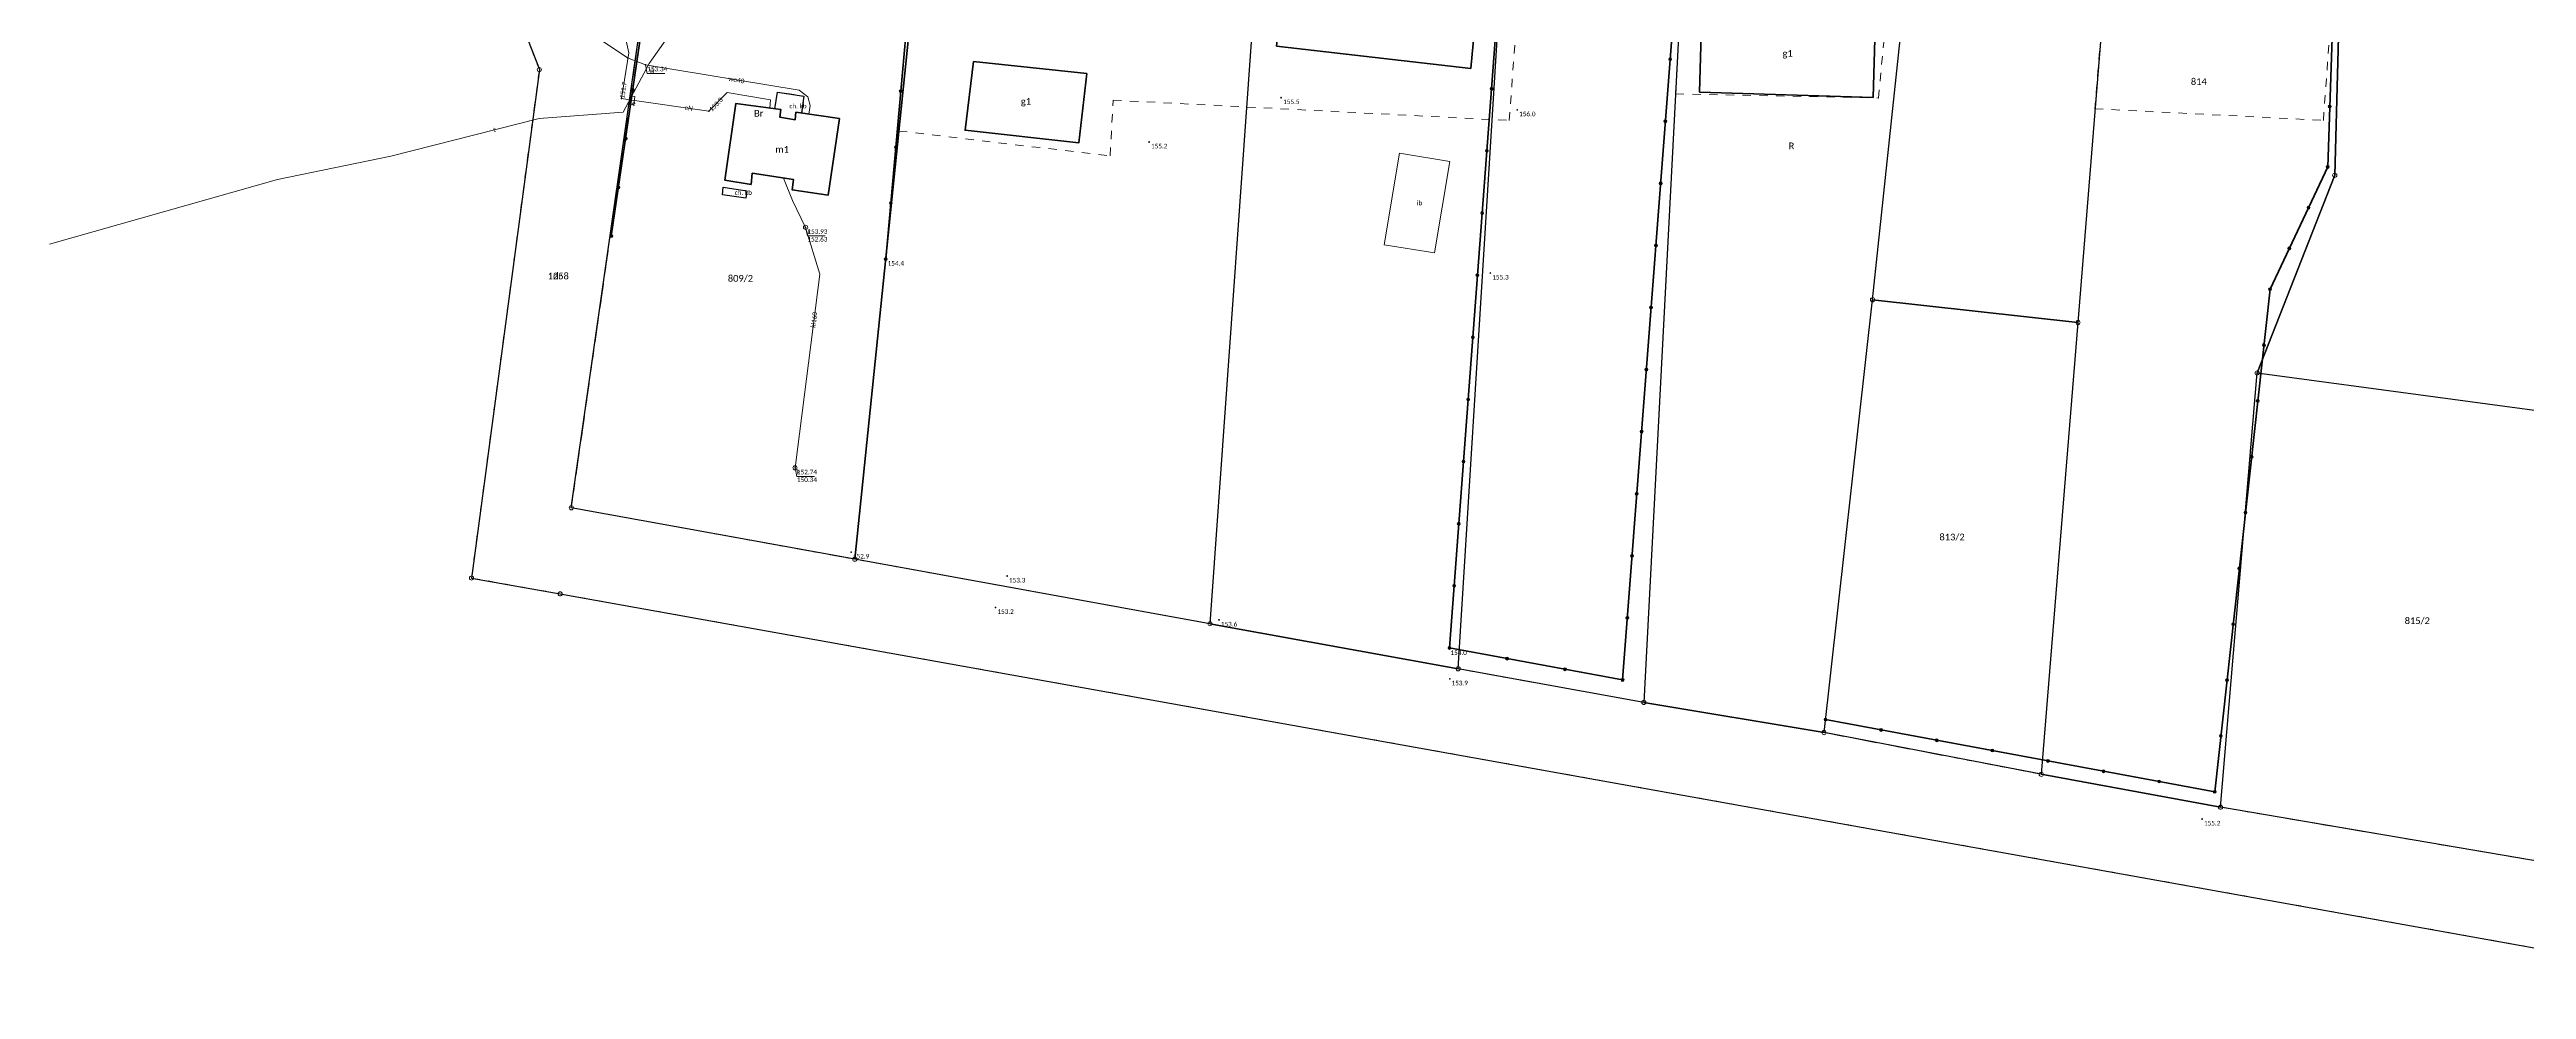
# Model space of a CAD drawing. Header units: metres. Extents: x 0 to 8431248, y 0 to 5724257.
# Drawn here: x 8430638.4 to 8430934, y 5723941.3 to 5724053.5 of the extents above; entities that cross this region are included whole.
import ezdxf

# ---------------------------------------------------------------- set-up
doc = ezdxf.new("R2010")
doc.units = ezdxf.units.M
for name, pattern in [('EGKK', [8, 3, -1, 3, -1]), ('EGUG', [4, 1, -1, 1, -1]), ('OTKC', [6, 2, -1, 2, -1])]:
    doc.linetypes.add(name, pattern=pattern)
for name, color, linetype, true_color in [('EGB_Budynek_powierzchnia-budynek naziemny EGBU', 7, 'Continuous', 0x000000), ('EGB_Budynek_powierzchnia_0_etykiety', 7, 'Continuous', 0x000000), ('EGB_DzialkaEwidencyjna_powierzchnia-działka ewidencyjna EGDE', 7, 'Continuous', 0x000000), ('EGB_DzialkaEwidencyjna_powierzchnia_0_etykiety', 7, 'Continuous', 0x000000), ('EGB_KonturKlasyfikacyjny_powierzchnia-kontur klasyfikacyjny EGKK', 7, 'Continuous', 0x24bc24), ('EGB_KonturUzytkuGruntowego_powierzchnia-kontur użytku gruntowego EGUG', 7, 'Continuous', 0x008000), ('EGB_KonturUzytkuGruntowego_powierzchnia_32768_etykiety', 7, 'Continuous', 0x008000), ('EGB_PunktGraniczny_punkt-stabilizowany trwale EGPG_A', 7, 'Continuous', 0xffffff), ('GES_PrzewodElektroenergetyczny_linia-przewód elektroenergetyczny SUEP-podziemny', 7, 'Continuous', 0xff0000), ('GES_PrzewodElektroenergetyczny_linia_16711680_etykiety', 7, 'Continuous', 0xff0000), ('GES_PrzewodKanalizacyjny_linia-przewód kanalizacyjny SUKP', 7, 'Continuous', 0x803300), ('GES_PrzewodKanalizacyjny_linia_8401664_etykiety', 7, 'Continuous', 0x803300), ('GES_PrzewodTelekomunikacyjny_linia-przewód telekomunikacyjny SUTP', 7, 'Continuous', 0xff9100), ('GES_PrzewodTelekomunikacyjny_linia_16748800_etykiety', 7, 'Continuous', 0xff9100), ('GES_PrzewodWodociagowy_linia-przewód wodociągowy SUWP', 7, 'Continuous', 0x0000ff), ('GES_PrzewodWodociagowy_linia_255_etykiety', 7, 'Continuous', 0x0000ff), ('GES_Rzedna_punkt-odnośnik', 7, 'Continuous', 0x000000), ('GES_Rzedna_punkt_16711680_etykiety', 7, 'Continuous', 0xff0000), ('GES_Rzedna_punkt_255_etykiety', 7, 'Continuous', 0x0000ff), ('GES_Rzedna_punkt_8401664_etykiety', 7, 'Continuous', 0x803300), ('GES_UrzadzeniaSiecElektroenergetyczna_punkt-szafa elektroenergetyczna lub kontener SUES', 7, 'Continuous', 0xffffff), ('GES_UrzadzeniaSiecElektroenergetyczna_punkt_16711680_etykiety', 7, 'Continuous', 0xff0000), ('GES_UrzadzeniaSiecKanalizacyjna_punkt-studnia kanalizacyjna SUKS', 7, 'Continuous', 0xffffff), ('GES_UrzadzeniaSiecKanalizacyjna_punkt_8401664_etykiety', 7, 'Continuous', 0x803300), ('GES_UrzadzeniaSiecWodociagowa_punkt-zasuwa lub zawór SUWW', 7, 'Continuous', 0x0000ff), ('GES_UrzadzeniaSiecWodociagowa_punkt_255_etykiety', 7, 'Continuous', 0x0000ff), ('OT_Budowle_powierzchnia-inna budowla OTDI', 7, 'Continuous', 0x000000), ('OT_Budowle_powierzchnia_0_etykiety', 7, 'Continuous', 0x000000), ('OT_Komunikacja_powierzchnia-chodnik OTKC', 7, 'Continuous', 0x000000), ('OT_Komunikacja_powierzchnia-odnośnik', 7, 'Continuous', 0x000000), ('OT_Komunikacja_powierzchnia_0_etykiety', 7, 'Continuous', 0x000000), ('OT_Ogrodzenia_linia-ogrodzenie trwałe OTOO', 7, 'Continuous', 0x0a0a09), ('OT_Rzedna_punkt-pikieta naturalna OTRN', 7, 'Continuous', 0x000000), ('OT_Rzedna_punkt_0_etykiety', 7, 'Continuous', 0x000000)]:
    doc.layers.add(name, color=color, linetype=linetype, true_color=true_color)
doc.styles.add('Style-Calibri', font='calibri.ttf')

# ---------------------------------------------------------------- blocks, each defined once
blk = doc.blocks.new('EGBP04_2a0')
at = {"linetype": 'Continuous', "lineweight": 13}
blk.add_circle((0, 0), 0.5, dxfattribs=at)
blk = doc.blocks.new('egpg_a')
blk.add_blockref('EGBP04_2a0', (0, 0))
blk = doc.blocks.new('sues')
at = {"color": 1, "lineweight": 13, "true_color": 0xff0000}
blk.add_3dface([(-0.965192, -0.512362), (1.034808, -0.512362), (1.034808, 0.487638), (-0.965192, 0.487638)], dxfattribs=at)
blk = doc.blocks.new('suks')
at = {"color": 36, "lineweight": 13, "true_color": 0x803300}
blk.add_circle((0, 0), 0.5, dxfattribs=at)
blk = doc.blocks.new('suww')
at = {"true_color": 0x0000ff}
h = blk.add_hatch(color=5, dxfattribs=at)
edge = h.paths.add_edge_path()
edge.add_arc((0, 0), 0.4, 0, 360)
blk = doc.blocks.new('otoo')
at = {"lineweight": 18, "transparency": 16777216}
h = blk.add_hatch(color=256, dxfattribs=at)
h.dxf.hatch_style = 1
h.paths.add_polyline_path([(0.35, 0, 1), (-0.35, 0, 1)])
at = {"lineweight": 18}
blk.add_circle((0, 0), 0.35, dxfattribs=at)
blk = doc.blocks.new('otrn')
at = {"linetype": 'Continuous', "lineweight": 13}
blk.add_hatch(color=256, dxfattribs=at).paths.add_polyline_path([(0, -0.09, 1), (0, 0.09, 1)])
blk.add_circle((0, 0), 0.0906, dxfattribs=at)

msp = doc.modelspace()

# ---------------------------------------------------------------- linework, layer by layer
at = {"layer": 'EGB_Budynek_powierzchnia-budynek naziemny EGBU', "lineweight": 50}
for points in [[(8430784.87, 5724053.9), (8430808.03, 5724051.24), (8430808.87, 5724060.23), (8430808.47, 5724060.28), (8430808.81, 5724063.28), (8430804.3, 5724063.86), (8430803.93, 5724060.82), (8430785.94, 5724062.86), (8430784.87, 5724053.9)], [(8430835.61, 5724058.07), (8430856.34, 5724057.51), (8430856.04, 5724047.79), (8430835.34, 5724048.41), (8430835.61, 5724058.07)], [(8430748.69, 5724052.06), (8430762.22, 5724050.63), (8430761.27, 5724042.36), (8430747.7, 5724043.87), (8430748.69, 5724052.06)], [(8430727.51, 5724046), (8430732.7, 5724045.26), (8430731.34, 5724036.11), (8430727.07, 5724036.73), (8430727.22, 5724037.98), (8430722.29, 5724038.72), (8430722.15, 5724037.39), (8430719.02, 5724037.91), (8430720.35, 5724047.06), (8430725.71, 5724046.33), (8430725.6, 5724045.41), (8430727.4, 5724045.11), (8430727.51, 5724046)]]:
    msp.add_lwpolyline(points, close=True, dxfattribs=at)
at = {"layer": 'EGB_DzialkaEwidencyjna_powierzchnia-działka ewidencyjna EGDE', "lineweight": 9}
for points in [[(8430741.07, 5724056.09), (8430745.38, 5724097.01), (8430765.05, 5724095.05), (8430770.38, 5724142.41), (8430763.54, 5724143.91), (8430765.32, 5724160.96), (8430789.07, 5724156.4), (8430776.91, 5723984.95), (8430734.53, 5723992.65), (8430741.07, 5724056.09)], [(8430776.91, 5723984.95), (8430806.52, 5723979.57), (8430817.14, 5724151.02), (8430789.07, 5724156.4), (8430776.91, 5723984.95)], [(8430837.61, 5724146.75), (8430828.68, 5723975.55), (8430806.52, 5723979.57), (8430817.14, 5724151.02), (8430837.61, 5724146.75)], [(8430857.61, 5724064.64), (8430864.11, 5724141.28), (8430860.41, 5724142), (8430859.23, 5724137.15), (8430855.26, 5724138.18), (8430856.38, 5724142.84), (8430837.61, 5724146.75), (8430828.68, 5723975.55), (8430850.18, 5723971.95), (8430855.97, 5724023.62), (8430859.28, 5724054.71), (8430857.61, 5724064.64)], [(8430857.61, 5724064.64), (8430864.11, 5724141.28), (8430889.77, 5724136.3), (8430880.48, 5724020.91), (8430855.97, 5724023.62), (8430859.28, 5724054.71), (8430857.61, 5724064.64)], [(8430897.49, 5723963.04), (8430901.86, 5724014.88), (8430911.12, 5724038.48), (8430913.58, 5724131.68), (8430889.77, 5724136.3), (8430880.48, 5724020.91), (8430876.1, 5723966.97), (8430897.49, 5723963.04)], [(8430911.12, 5724038.48), (8430901.86, 5724014.88), (8430944.44, 5724009.17), (8430951.16, 5724065.3), (8430958.07, 5724123.05), (8430913.58, 5724131.68), (8430911.12, 5724038.48)], [(8430709.42, 5724059.65), (8430741.07, 5724056.09), (8430734.53, 5723992.65), (8430700.71, 5723998.79), (8430709.42, 5724059.65)], [(8430876.1, 5723966.97), (8430850.18, 5723971.95), (8430855.97, 5724023.62), (8430880.48, 5724020.91), (8430876.1, 5723966.97)], [(8430897.49, 5723963.04), (8430901.86, 5724014.88), (8430944.44, 5724009.17), (8430938.33, 5723956.09), (8430897.49, 5723963.04)]]:
    msp.add_lwpolyline(points, close=True, dxfattribs=at)
at = {"layer": 'EGB_DzialkaEwidencyjna_powierzchnia-działka ewidencyjna EGDE'}
for points in [[(8430741.07, 5724056.09), (8430745.38, 5724097.01), (8430765.05, 5724095.05), (8430770.38, 5724142.41), (8430763.54, 5724143.91), (8430765.32, 5724160.96), (8430789.07, 5724156.4), (8430776.91, 5723984.95), (8430734.53, 5723992.65), (8430741.07, 5724056.09)], [(8430776.91, 5723984.95), (8430806.52, 5723979.57), (8430817.14, 5724151.02), (8430789.07, 5724156.4), (8430776.91, 5723984.95)], [(8430837.61, 5724146.75), (8430828.68, 5723975.55), (8430806.52, 5723979.57), (8430817.14, 5724151.02), (8430837.61, 5724146.75)], [(8430857.61, 5724064.64), (8430864.11, 5724141.28), (8430860.41, 5724142), (8430859.23, 5724137.15), (8430855.26, 5724138.18), (8430856.38, 5724142.84), (8430837.61, 5724146.75), (8430828.68, 5723975.55), (8430850.18, 5723971.95), (8430855.97, 5724023.62), (8430859.28, 5724054.71), (8430857.61, 5724064.64)], [(8430857.61, 5724064.64), (8430864.11, 5724141.28), (8430889.77, 5724136.3), (8430880.48, 5724020.91), (8430855.97, 5724023.62), (8430859.28, 5724054.71), (8430857.61, 5724064.64)], [(8430897.49, 5723963.04), (8430901.86, 5724014.88), (8430911.12, 5724038.48), (8430913.58, 5724131.68), (8430889.77, 5724136.3), (8430880.48, 5724020.91), (8430876.1, 5723966.97), (8430897.49, 5723963.04)], [(8430911.12, 5724038.48), (8430901.86, 5724014.88), (8430944.44, 5724009.17), (8430951.16, 5724065.3), (8430958.07, 5724123.05), (8430913.58, 5724131.68), (8430911.12, 5724038.48)], [(8430709.42, 5724059.65), (8430741.07, 5724056.09), (8430734.53, 5723992.65), (8430700.71, 5723998.79), (8430709.42, 5724059.65)], [(8430876.1, 5723966.97), (8430850.18, 5723971.95), (8430855.97, 5724023.62), (8430880.48, 5724020.91), (8430876.1, 5723966.97)], [(8430897.49, 5723963.04), (8430901.86, 5724014.88), (8430944.44, 5724009.17), (8430938.33, 5723956.09), (8430897.49, 5723963.04)]]:
    msp.add_lwpolyline(points, close=True, dxfattribs=at)
at = {"layer": 'EGB_DzialkaEwidencyjna_powierzchnia-działka ewidencyjna EGDE', "lineweight": 9}
msp.add_lwpolyline([(8430938.33, 5723956.09), (8430897.49, 5723963.04), (8430876.1, 5723966.97), (8430850.18, 5723971.95), (8430828.68, 5723975.55), (8430806.52, 5723979.57), (8430776.91, 5723984.95), (8430734.53, 5723992.65), (8430700.71, 5723998.79), (8430709.42, 5724059.65), (8430710.3, 5724065.8), (8430735.81, 5724155.71), (8430723.3, 5724158.9), (8430711.61, 5724135.1), (8430708.94, 5724108.57), (8430703.6, 5724090.27), (8430700.2, 5724078.6), (8430691.6, 5724064.8), (8430696.9, 5724051.1), (8430688.8, 5723990.4), (8430699.38, 5723988.51), (8430962.64, 5723941.28)], dxfattribs=at)
at = {"layer": 'EGB_DzialkaEwidencyjna_powierzchnia-działka ewidencyjna EGDE'}
msp.add_lwpolyline([(8430938.33, 5723956.09), (8430897.49, 5723963.04), (8430876.1, 5723966.97), (8430850.18, 5723971.95), (8430828.68, 5723975.55), (8430806.52, 5723979.57), (8430776.91, 5723984.95), (8430734.53, 5723992.65), (8430700.71, 5723998.79), (8430709.42, 5724059.65), (8430710.3, 5724065.8), (8430735.81, 5724155.71), (8430723.3, 5724158.9), (8430711.61, 5724135.1), (8430708.94, 5724108.57), (8430703.6, 5724090.27), (8430700.2, 5724078.6), (8430691.6, 5724064.8), (8430696.9, 5724051.1), (8430688.8, 5723990.4), (8430699.38, 5723988.51), (8430962.64, 5723941.28)], dxfattribs=at)
at = {"layer": 'EGB_KonturKlasyfikacyjny_powierzchnia-kontur klasyfikacyjny EGKK', "linetype": 'egkk', "lineweight": 9}
msp.add_lwpolyline([(8430938.33, 5723956.09), (8430897.49, 5723963.04), (8430876.1, 5723966.97), (8430850.18, 5723971.95), (8430828.68, 5723975.55), (8430806.52, 5723979.57), (8430776.91, 5723984.95), (8430734.53, 5723992.65), (8430700.71, 5723998.79), (8430709.42, 5724059.65)], dxfattribs=at)
at = {"layer": 'EGB_KonturUzytkuGruntowego_powierzchnia-kontur użytku gruntowego EGUG', "linetype": 'egug', "lineweight": 9}
for points in [[(8430938.33, 5723956.09), (8430897.49, 5723963.04), (8430876.1, 5723966.97), (8430850.18, 5723971.95), (8430828.68, 5723975.55), (8430806.52, 5723979.57), (8430776.91, 5723984.95), (8430734.53, 5723992.65), (8430700.71, 5723998.79), (8430709.42, 5724059.65), (8430709.42, 5724059.65), (8430710.3, 5724065.8), (8430719.75, 5724099.1), (8430735.81, 5724155.71), (8430723.3, 5724158.9), (8430711.61, 5724135.1), (8430708.94, 5724108.57), (8430703.6, 5724090.27), (8430700.2, 5724078.6), (8430691.6, 5724064.8), (8430696.9, 5724051.1), (8430688.8, 5723990.4), (8430699.38, 5723988.51), (8430962.64, 5723941.28)], [(8430745.38, 5724097.01), (8430739.78, 5724043.77), (8430765, 5724040.8), (8430765.37, 5724047.45), (8430812.63, 5724045.03), (8430814.71, 5724074.11)], [(8430883.73, 5724061.29), (8430882.5, 5724046.43), (8430909.76, 5724045.04), (8430912.14, 5724077.31)], [(8430883.73, 5724061.29), (8430882.5, 5724046.43), (8430909.76, 5724045.04), (8430912.14, 5724077.31)], [(8430938.33, 5723956.09), (8430897.49, 5723963.04), (8430876.1, 5723966.97), (8430850.18, 5723971.95), (8430828.68, 5723975.55), (8430806.52, 5723979.57), (8430776.91, 5723984.95), (8430734.53, 5723992.65), (8430739.78, 5724043.77), (8430739.78, 5724043.77), (8430765, 5724040.8), (8430765.37, 5724047.45), (8430812.63, 5724045.03), (8430814.71, 5724074.11)], [(8430833.78, 5724073.34), (8430832.47, 5724048.19), (8430856.68, 5724047.71), (8430858.04, 5724062.05)], [(8430833.78, 5724073.34), (8430832.47, 5724048.19), (8430856.68, 5724047.71), (8430858.04, 5724062.05)]]:
    msp.add_lwpolyline(points, dxfattribs=at)
msp.add_lwpolyline([(8430719.75, 5724099.1), (8430745.38, 5724097.01), (8430739.78, 5724043.77), (8430734.53, 5723992.65), (8430700.71, 5723998.79), (8430709.42, 5724059.65), (8430710.3, 5724065.8), (8430719.75, 5724099.1)], close=True, dxfattribs=at)
at = {"layer": 'GES_PrzewodElektroenergetyczny_linia-przewód elektroenergetyczny SUEP-podziemny', "lineweight": 9}
for points in [[(8430695.83, 5724072.5), (8430709, 5724063.62), (8430706.98, 5724055.82), (8430707.57, 5724053.09), (8430706.71, 5724047.66), (8430707.98, 5724047.45)], [(8430707.98, 5724047.45), (8430717.1, 5724046.13), (8430719.3, 5724048.35), (8430724.46, 5724047.49), (8430724.4, 5724046.51)]]:
    msp.add_lwpolyline(points, dxfattribs=at)
at = {"layer": 'GES_PrzewodKanalizacyjny_linia-przewód kanalizacyjny SUKP', "lineweight": 9}
msp.add_lwpolyline([(8430727.4, 5724003.56), (8430730.37, 5724026.67), (8430728.66, 5724032.27), (8430727.11, 5724035.47), (8430726.01, 5724038.16)], dxfattribs=at)
at = {"layer": 'GES_PrzewodTelekomunikacyjny_linia-przewód telekomunikacyjny SUTP', "lineweight": 9}
msp.add_lwpolyline([(8430638.45, 5724030.27), (8430665.66, 5724038), (8430679.16, 5724040.78), (8430696.86, 5724045.27), (8430706.9, 5724046.03), (8430709.99, 5724051.81), (8430712.66, 5724055.63), (8430714.91, 5724061.91), (8430720.93, 5724077.09), (8430723.16, 5724081.64)], dxfattribs=at)
at = {"layer": 'GES_PrzewodWodociagowy_linia-przewód wodociągowy SUWP', "lineweight": 9}
for points in [[(8430691.52, 5724064.9), (8430700.71, 5724056.99), (8430707.42, 5724052.51), (8430709.55, 5724051.66)], [(8430709.55, 5724051.66), (8430727.88, 5724048.64), (8430728.91, 5724047.85), (8430729.19, 5724046.83), (8430729.06, 5724045.78)]]:
    msp.add_lwpolyline(points, dxfattribs=at)
at = {"layer": 'GES_Rzedna_punkt-odnośnik', "lineweight": 9}
for points in [[(8430709.55, 5724051.66), (8430709.77, 5724050.64), (8430711.87, 5724050.64)], [(8430728.66, 5724032.27), (8430728.88, 5724031.24), (8430730.98, 5724031.24)], [(8430727.4, 5724003.56), (8430727.63, 5724002.53), (8430729.73, 5724002.53)]]:
    msp.add_lwpolyline(points, dxfattribs=at)
at = {"layer": 'GES_Rzedna_punkt-odnośnik'}
for p in [(8430709.55, 5724051.66), (8430706.71, 5724047.66), (8430717.1, 5724046.13), (8430728.66, 5724032.27), (8430727.4, 5724003.56)]:
    msp.add_point(p, dxfattribs=at)
at = {"layer": 'OT_Budowle_powierzchnia-inna budowla OTDI', "lineweight": 9}
msp.add_lwpolyline([(8430799.54, 5724041.14), (8430805.52, 5724040.13), (8430803.71, 5724029.22), (8430797.7, 5724030.19), (8430799.54, 5724041.14)], close=True, dxfattribs=at)
at = {"layer": 'OT_Komunikacja_powierzchnia-chodnik OTKC', "linetype": 'otkc', "lineweight": 9}
for points in [[(8430725.31, 5724048.4), (8430728.44, 5724047.94), (8430728.16, 5724045.91), (8430727.51, 5724046), (8430727.4, 5724045.11), (8430725.6, 5724045.41), (8430725.71, 5724046.33), (8430724.99, 5724046.42), (8430725.31, 5724048.4)], [(8430718.84, 5724037.07), (8430721.67, 5724036.63), (8430721.55, 5724035.74), (8430718.73, 5724036.16), (8430718.84, 5724037.07)]]:
    msp.add_lwpolyline(points, close=True, dxfattribs=at)
at = {"layer": 'OT_Komunikacja_powierzchnia-odnośnik'}
for points in [[(8430725.31, 5724048.4), (8430728.44, 5724047.94), (8430728.16, 5724045.91), (8430727.51, 5724046), (8430727.4, 5724045.11), (8430725.6, 5724045.41), (8430725.71, 5724046.33), (8430724.99, 5724046.42), (8430725.31, 5724048.4)], [(8430718.84, 5724037.07), (8430721.67, 5724036.63), (8430721.55, 5724035.74), (8430718.73, 5724036.16), (8430718.84, 5724037.07)]]:
    msp.add_lwpolyline(points, close=True, dxfattribs=at)
at = {"layer": 'OT_Ogrodzenia_linia-ogrodzenie trwałe OTOO', "lineweight": 35}
for points in [[(8430713.98, 5724077.82), (8430735.74, 5724155.63), (8430739.61, 5724160.44), (8430752.43, 5724164.97), (8430740.62, 5724055.22), (8430738.23, 5724028.47)], [(8430815.17, 5724153.14), (8430818.31, 5724152.65), (8430805.49, 5723982.06), (8430826.14, 5723978.23), (8430839.21, 5724148.69), (8430839.23, 5724149), (8430818.37, 5724152.82), (8430818.31, 5724152.65)], [(8430926.55, 5724130.15), (8430913.43, 5724133.34), (8430910.28, 5724039.48), (8430903.4, 5724024.89), (8430896.8, 5723964.88), (8430850.36, 5723973.5)], [(8430705.48, 5724031.22), (8430708.9, 5724054.49), (8430707.93, 5724056.18), (8430712.76, 5724073.49)]]:
    msp.add_lwpolyline(points, dxfattribs=at)

# ---------------------------------------------------------------- block references
at = {"layer": 'EGB_PunktGraniczny_punkt-stabilizowany trwale EGPG_A', "xscale": 0.5, "yscale": 0.5, "rotation": 360}
for p in [(8430696.9, 5724051.1), (8430911.12, 5724038.48), (8430855.97, 5724023.62), (8430880.48, 5724020.91), (8430901.86, 5724014.88), (8430700.71, 5723998.79), (8430734.53, 5723992.65), (8430688.8, 5723990.4), (8430699.38, 5723988.51), (8430776.91, 5723984.95), (8430806.52, 5723979.57), (8430828.68, 5723975.55), (8430850.18, 5723971.95), (8430876.1, 5723966.97), (8430897.49, 5723963.04)]:
    msp.add_blockref('EGPG_A', p, dxfattribs=at)
at = {"layer": 'GES_UrzadzeniaSiecElektroenergetyczna_punkt-szafa elektroenergetyczna lub kontener SUES', "xscale": 0.5, "yscale": 0.5, "rotation": 262.00000000000017}
msp.add_blockref('SUES', (8430707.98, 5724047.45), dxfattribs=at)
at = {"layer": 'GES_UrzadzeniaSiecKanalizacyjna_punkt-studnia kanalizacyjna SUKS', "xscale": 0.5, "yscale": 0.5, "rotation": 360}
for p in [(8430728.66, 5724032.27), (8430727.4, 5724003.56)]:
    msp.add_blockref('SUKS', p, dxfattribs=at)
at = {"layer": 'GES_UrzadzeniaSiecWodociagowa_punkt-zasuwa lub zawór SUWW', "xscale": 0.5, "yscale": 0.5, "rotation": 360}
msp.add_blockref('SUWW', (8430709.55, 5724051.66), dxfattribs=at)
at = {"layer": 'OT_Ogrodzenia_linia-ogrodzenie trwałe OTOO', "lineweight": 35, "xscale": 0.5, "yscale": 0.5}
for p, rotation in [((8430831.82, 5724052.34), 445.61543191728754), ((8430708.04, 5724048.67), 441.6390758952484), ((8430740.02, 5724048.53), 624.8944196688929), ((8430810.51, 5724048.81), 625.7022465332716), ((8430831.25, 5724044.93), 445.61543191783636), ((8430910.52, 5724046.7), 628.0778394225885), ((8430707.19, 5724042.86), 441.6390759132055), ((8430739.43, 5724041.84), 624.8944196530608), ((8430809.95, 5724041.4), 625.7022465332716), ((8430910.28, 5724039.48), 604.7535040535333), ((8430706.34, 5724037.04), 441.639075896568), ((8430738.83, 5724035.16), 624.8944196530608), ((8430830.69, 5724037.52), 445.6154319035207), ((8430809.39, 5724033.98), 625.7022465338091), ((8430907.99, 5724034.62), 604.753504057766), ((8430705.48, 5724031.22), 441.6390758952484), ((8430705.48, 5724031.22), 441.6390758952484), ((8430830.12, 5724030.11), 445.61543191728754), ((8430905.69, 5724029.75), 604.7535040535333), ((8430738.23, 5724028.47), 614.3760547981941), ((8430808.83, 5724026.56), 625.7022465475795), ((8430903.4, 5724024.89), 623.7237392112456), ((8430829.55, 5724022.7), 445.61543191783636), ((8430808.28, 5724019.14), 625.7022465332716), ((8430902.67, 5724018.22), 623.7237391954313), ((8430828.98, 5724015.29), 445.61543191783636), ((8430807.72, 5724011.73), 625.7022465332716), ((8430901.93, 5724011.55), 623.7237392112456), ((8430828.41, 5724007.88), 445.61543190297186), ((8430807.16, 5724004.31), 625.7022465338091), ((8430901.2, 5724004.89), 623.7237391954313), ((8430827.84, 5724000.46), 445.61543191783636), ((8430806.6, 5723996.89), 625.7022465332716), ((8430900.47, 5723998.22), 623.7237392121153), ((8430827.28, 5723993.05), 445.61543191783636), ((8430899.73, 5723991.55), 623.7237391954313), ((8430806.05, 5723989.48), 625.7022465332716), ((8430826.71, 5723985.64), 445.61543190297186), ((8430805.49, 5723982.06), 349.4926268135935), ((8430899, 5723984.88), 623.7237392112456), ((8430812.37, 5723980.78), 349.4926268163735), ((8430819.26, 5723979.51), 349.4926268135935), ((8430826.14, 5723978.23), 445.61543191783636), ((8430898.27, 5723978.22), 623.7237391954313), ((8430850.36, 5723973.5), 706.3342647643517), ((8430856.99, 5723972.27), 529.4846677897353), ((8430863.63, 5723971.04), 529.4846677819601), ((8430897.53, 5723971.55), 623.7237392112456), ((8430870.26, 5723969.81), 529.4846677897353), ((8430876.9, 5723968.57), 529.4846677819601), ((8430883.53, 5723967.34), 529.4846677897353), ((8430890.17, 5723966.11), 529.4846677819601), ((8430896.8, 5723964.88), 529.4846677897353)]:
    msp.add_blockref('OTOO', p, dxfattribs=dict(at, rotation=rotation))
at = {"layer": 'OT_Rzedna_punkt-pikieta naturalna OTRN', "xscale": 0.5, "yscale": 0.5, "rotation": 360}
for p in [(8430785.42, 5724047.75), (8430813.58, 5724046.31), (8430769.66, 5724042.46), (8430738.23, 5724028.47), (8430810.37, 5724026.82), (8430734.09, 5723993.5), (8430752.71, 5723990.64), (8430751.33, 5723986.89), (8430777.99, 5723985.4), (8430805.39, 5723982), (8430805.52, 5723978.37), (8430895.29, 5723961.63)]:
    msp.add_blockref('OTRN', p, dxfattribs=at)

# ---------------------------------------------------------------- texts
at = {"layer": 'EGB_Budynek_powierzchnia_0_etykiety', "char_height": 0.8, "attachment_point": 5, "style": 'Style-Calibri'}
for s, insert in [('g1', (8430845.84, 5724052.93)), ('g1', (8430754.96, 5724047.21)), ('m1', (8430725.86, 5724041.58))]:
    msp.add_mtext(s, dxfattribs=dict(at, insert=insert))
at = {"layer": 'EGB_DzialkaEwidencyjna_powierzchnia_0_etykiety', "char_height": 0.8, "attachment_point": 5, "style": 'Style-Calibri'}
for s, insert in [('814', (8430894.9, 5724049.67)), ('1258', (8430699.15, 5724026.45)), ('809/2', (8430720.89, 5724026.15)), ('813/2', (8430865.46, 5723995.27)), ('815/2', (8430920.97, 5723985.28))]:
    msp.add_mtext(s, dxfattribs=dict(at, insert=insert))
at = {"layer": 'EGB_KonturUzytkuGruntowego_powierzchnia_32768_etykiety', "char_height": 0.8, "attachment_point": 5, "style": 'Style-Calibri'}
for s, insert in [('Br', (8430723.07, 5724045.88)), ('R', (8430846.3, 5724042)), ('dr', (8430699.08, 5724026.45))]:
    msp.add_mtext(s, dxfattribs=dict(at, insert=insert))
at = {"layer": 'GES_PrzewodElektroenergetyczny_linia_16711680_etykiety', "insert": (8430714.72, 5724046.51), "char_height": 0.55, "attachment_point": 5, "rotation": 351.2, "style": 'Style-Calibri'}
msp.add_mtext('eN', dxfattribs=at)
at = {"layer": 'GES_PrzewodKanalizacyjny_linia_8401664_etykiety', "insert": (8430729.67, 5724021.22), "char_height": 0.55, "attachment_point": 5, "rotation": 82.7, "style": 'Style-Calibri'}
msp.add_mtext('kl160', dxfattribs=at)
at = {"layer": 'GES_PrzewodTelekomunikacyjny_linia_16748800_etykiety', "insert": (8430691.54, 5724043.92), "char_height": 0.55, "attachment_point": 5, "rotation": 14.2, "style": 'Style-Calibri'}
msp.add_mtext('t', dxfattribs=at)
at = {"layer": 'GES_PrzewodWodociagowy_linia_255_etykiety', "insert": (8430720.4, 5724049.87), "char_height": 0.55, "attachment_point": 5, "rotation": 350.6, "style": 'Style-Calibri'}
msp.add_mtext('wo40', dxfattribs=at)
at = {"layer": 'GES_Rzedna_punkt_16711680_etykiety', "char_height": 0.55, "attachment_point": 4, "style": 'Style-Calibri'}
for s, insert, rotation in [('151.7', (8430706.77, 5724047.68), 81.3), ('153.3', (8430717.29, 5724046.24), 45.8)]:
    msp.add_mtext(s, dxfattribs=dict(at, insert=insert, rotation=rotation))
at = {"layer": 'GES_Rzedna_punkt_255_etykiety', "insert": (8430709.77, 5724051.44), "char_height": 0.55, "attachment_point": 1, "style": 'Style-Calibri'}
msp.add_mtext('153.34', dxfattribs=at)
at = {"layer": 'GES_Rzedna_punkt_8401664_etykiety', "char_height": 0.55, "attachment_point": 1, "style": 'Style-Calibri'}
for s, insert in [('153.93\\P152.63', (8430728.88, 5724032.04)), ('152.74\\P150.34', (8430727.63, 5724003.33))]:
    msp.add_mtext(s, dxfattribs=dict(at, insert=insert))
at = {"layer": 'GES_UrzadzeniaSiecElektroenergetyczna_punkt_16711680_etykiety', "insert": (8430707.95, 5724047.35), "char_height": 0.55, "attachment_point": 1, "style": 'Style-Calibri'}
msp.add_mtext('e', dxfattribs=at)
at = {"layer": 'GES_UrzadzeniaSiecKanalizacyjna_punkt_8401664_etykiety', "char_height": 0.55, "attachment_point": 1, "style": 'Style-Calibri'}
for insert in [(8430728.88, 5724032.04), (8430727.63, 5724003.33)]:
    msp.add_mtext('k', dxfattribs=dict(at, insert=insert))
at = {"layer": 'GES_UrzadzeniaSiecWodociagowa_punkt_255_etykiety', "insert": (8430710.04, 5724051.26), "char_height": 0.55, "attachment_point": 1, "style": 'Style-Calibri'}
msp.add_mtext('w', dxfattribs=at)
at = {"layer": 'OT_Budowle_powierzchnia_0_etykiety', "insert": (8430801.61, 5724035.18), "char_height": 0.55, "attachment_point": 4, "style": 'Style-Calibri'}
msp.add_mtext('ib', dxfattribs=at)
at = {"layer": 'OT_Komunikacja_powierzchnia_0_etykiety', "char_height": 0.55, "attachment_point": 4, "style": 'Style-Calibri'}
for insert in [(8430726.72, 5724046.75), (8430720.2, 5724036.41)]:
    msp.add_mtext('ch. kb', dxfattribs=dict(at, insert=insert))
at = {"layer": 'OT_Rzedna_punkt_0_etykiety', "char_height": 0.55, "attachment_point": 1, "style": 'Style-Calibri'}
for s, insert in [('155.5', (8430785.64, 5724047.53)), ('156.0', (8430813.8, 5724046.08)), ('155.2', (8430769.88, 5724042.24)), ('154.4', (8430738.45, 5724028.25)), ('155.3', (8430810.6, 5724026.59)), ('152.9', (8430734.31, 5723993.28)), ('153.3', (8430752.93, 5723990.42)), ('153.2', (8430751.55, 5723986.67)), ('153.6', (8430778.21, 5723985.17)), ('154.0', (8430805.61, 5723981.77)), ('153.9', (8430805.74, 5723978.14)), ('155.2', (8430895.52, 5723961.41))]:
    msp.add_mtext(s, dxfattribs=dict(at, insert=insert))

doc.saveas('drawing.dxf')
